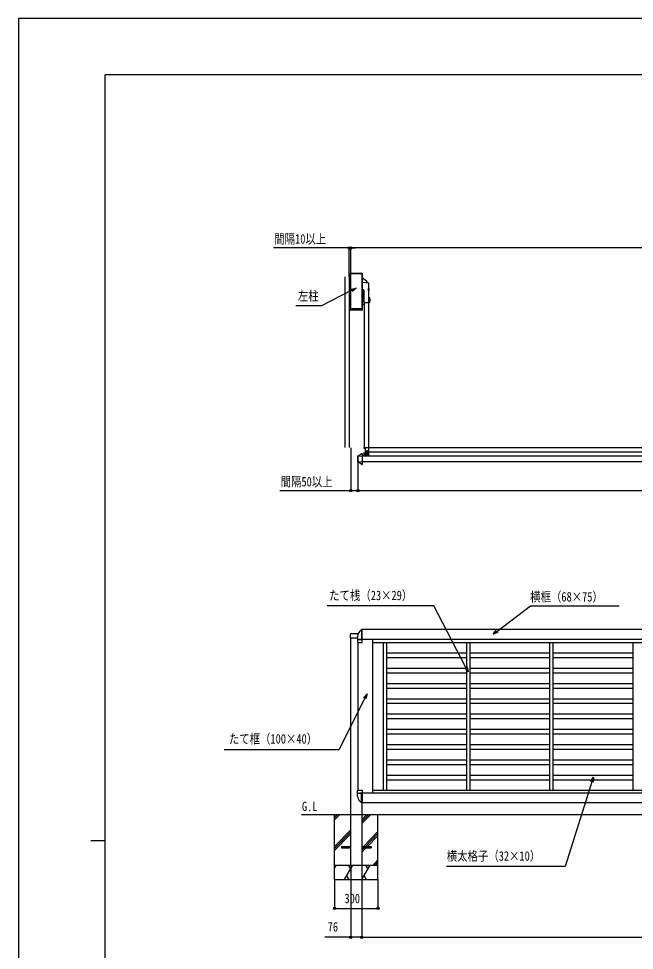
# Model space of a CAD drawing. Units: millimetres, scale not verified. Extents: x -8410 to 8410, y -5940 to 5940.
# Drawn here: x -8410 to -4146, y -512 to 5940 of the extents above; entities that cross this region are included whole.
import ezdxf
from ezdxf.enums import TextEntityAlignment as Align

# ---------------------------------------------------------------- set-up
doc = ezdxf.new("R2010")
doc.units = ezdxf.units.MM
doc.header["$LTSCALE"] = 30
for name, color, linetype in [('0-2_USER1', 3, 'Continuous'), ('0-4_YKK_A1', 4, 'Continuous'), ('0-5_YKK_D', 6, 'Continuous'), ('0-6_YKK_ZWAK', 7, 'Continuous'), ('0-7_YSS_K', 3, 'Continuous')]:
    doc.layers.add(name, color=color, linetype=linetype)
doc.styles.add('ＭＳ ゴシック', font='')
doc.styles.get('ＭＳ ゴシック').set_extended_font_data('MS Gothic')

msp = doc.modelspace()

# ---------------------------------------------------------------- linework, layer by layer
at = {"layer": '0-4_YKK_A1'}
for p, q in [((-6150.07, 4152.03), (-6150.07, 2969.93)), ((-6120.07, 4152.03), (-6120.07, 2969.93)), ((-6114.05, 3923.37), (-6114.05, 4176.33)), ((-6112.05, 4178.33), (-6032.09, 4178.33)), ((-6110.07, 3932.03), (-6110.07, 4173.03)), ((-6109.07, 4174.03), (-6035.07, 4174.03)), ((-6034.07, 4173.03), (-6034.07, 3932.03)), ((-6030.1, 4176.33), (-6030.1, 3923.37)), ((-6030.1, 4146.6), (-6001.05, 4124.6)), ((-6029.87, 4062.81), (-6029.87, 4110.62)), ((-6002.87, 4112.53), (-6028.91, 4111.62)), ((-6002.87, 4112.53), (-5990.27, 4112.09)), ((-5999.07, 4120.61), (-5999.07, 4112.39)), ((-5987.37, 4109.09), (-5987.37, 3972.53)), ((-5987.37, 4072.03), (-5982.45, 4072.03)), ((-5987.37, 4057.02), (-5987.37, 4072.03)), ((-5987.37, 4068.28), (-5982.45, 4068.28)), ((-5981.87, 4071.03), (-5982.45, 4072.03)), ((-5981.87, 4058.03), (-5981.87, 4071.03)), ((-6019.34, 4061.48), (-6028.91, 4061.81)), ((-6021.37, 3988.46), (-6021.37, 4061.55)), ((-6021.37, 4046.58), (-6018.37, 4046.48)), ((-6021.37, 4016.68), (-6018.37, 4016.68)), ((-6018.37, 4003.68), (-6021.37, 4003.68)), ((-6018.37, 4000.87), (-6021.37, 4000.77)), ((-6018.37, 4060.48), (-6018.37, 3972.53)), ((-5987.37, 4060.77), (-5982.45, 4060.77)), ((-5987.37, 4057.02), (-5982.45, 4057.02)), ((-5978.34, 4005.71), (-5987.37, 4006.03)), ((-5978.34, 4002.86), (-5987.37, 4003.18)), ((-5978.34, 4000.49), (-5987.37, 4000.18)), ((-5981.87, 4058.03), (-5982.45, 4057.02)), ((-5978.37, 4000.53), (-5978.87, 4000.03)), ((-5977.37, 4000.53), (-5978.37, 4000.53)), ((-5978.37, 4000.53), (-5978.37, 3980.53)), ((-5977.37, 4001.68), (-5977.37, 4004.71)), ((-5976.87, 4000.03), (-5977.37, 4000.53)), ((-5977.37, 3980.53), (-5977.37, 4000.53)), ((-6017.87, 3964.85), (-6029.58, 3955.99)), ((-6028.37, 3981.49), (-6028.37, 3986.46)), ((-6023.37, 3986.46), (-6028.37, 3986.46)), ((-6018.37, 3980.18), (-6027.41, 3980.49)), ((-6021.42, 3988.03), (-6018.37, 3988.03)), ((-6021.37, 3993.03), (-6018.37, 3993.03)), ((-5987.37, 3972.53), (-6018.37, 3972.53)), ((-6017.87, 3972.53), (-6017.87, 2969.93)), ((-5987.87, 3972.53), (-5987.87, 2969.93)), ((-5987.37, 3996.53), (-5978.87, 3996.53)), ((-5978.87, 3984.53), (-5987.37, 3984.53)), ((-5978.34, 3980.56), (-5987.37, 3980.87)), ((-5978.34, 3978.19), (-5987.37, 3977.87)), ((-5978.34, 3975.34), (-5987.37, 3975.03)), ((-5978.87, 3981.03), (-5978.87, 4000.03)), ((-5978.87, 3981.03), (-5978.37, 3980.53)), ((-5977.37, 3980.53), (-5978.37, 3980.53)), ((-5977.37, 3980.53), (-5976.87, 3981.03)), ((-5977.37, 3976.34), (-5977.37, 3979.37)), ((-5976.87, 3981.03), (-5976.87, 4000.03)), ((-6032.09, 3921.37), (-6112.05, 3921.37)), ((-6032.09, 3921.37), (-6112.05, 3921.37)), ((-6035.07, 3931.03), (-6109.07, 3931.03)), ((-6018.87, 2969.43), (-6018.87, 2967.59)), ((-6018.37, 2969.93), (-5987.37, 2969.93)), ((-5986.87, 2969.43), (-5986.87, 2938.43)), ((-1152.87, 2968.93), (-5986.87, 2968.93)), ((-6062.37, 2909.2), (-6062.37, 2872.85)), ((-6061.28, 2911.27), (-6036.45, 2928.17)), ((-6060.37, 2905.98), (-6060.37, 2876.08)), ((-6030.87, 2911.33), (-6057.64, 2908.96)), ((-6035.17, 2928.6), (-6030.87, 2928.83)), ((-6030.87, 2928.83), (-6030.87, 2914.58)), ((-6030.87, 2914.58), (-6030.87, 2913.33)), ((-6030.87, 2911.02), (-6030.87, 2913.33)), ((-1108.87, 2911.03), (-6030.87, 2911.03)), ((-6030.87, 2911.03), (-6030.87, 2871.03)), ((-6017.87, 2935.93), (-6015.87, 2935.93)), ((-6017.87, 2911.03), (-6017.87, 2935.93)), ((-6017.87, 2912.93), (-5987.87, 2912.93)), ((-6017.23, 2965.63), (-6010.34, 2964.37)), ((-6015.87, 2935.93), (-6015.87, 2912.93)), ((-6015.37, 2932), (-6015.37, 2919.85)), ((-6014.41, 2933), (-6008.84, 2933.19)), ((-6014.41, 2918.85), (-6010.38, 2918.71)), ((-6010.57, 2916.13), (-5995.17, 2916.13)), ((-6010.57, 2916.13), (-6010.57, 2914.53)), ((-6009.37, 2921.63), (-6010.38, 2921.04)), ((-6010.38, 2916.13), (-6010.38, 2921.04)), ((-6010.38, 2916.13), (-5995.37, 2916.13)), ((-6009.37, 2921.63), (-5996.37, 2921.63)), ((-6007.87, 2937.93), (-6007.87, 2961.42)), ((-6007.87, 2921.63), (-6007.87, 2961.42)), ((-6007.87, 2947.93), (-5992.87, 2947.93)), ((-6007.87, 2937.93), (-5987.37, 2937.93)), ((-6006.63, 2916.13), (-6006.63, 2921.04)), ((-5999.12, 2916.13), (-5999.12, 2921.04)), ((-5997.87, 2921.63), (-5997.87, 2937.93)), ((-5991.34, 2933), (-5996.91, 2933.19)), ((-5996.37, 2921.63), (-5995.37, 2921.04)), ((-5995.37, 2916.13), (-5995.37, 2921.04)), ((-5991.34, 2918.85), (-5995.37, 2918.71)), ((-5995.17, 2916.13), (-5995.17, 2914.53)), ((-5992.87, 2933.01), (-5992.87, 2937.93)), ((-5990.87, 2945.93), (-5990.87, 2939.93)), ((-5990.37, 2932), (-5990.37, 2919.85)), ((-5989.87, 2912.93), (-5989.87, 2935.93)), ((-5989.87, 2935.93), (-5987.87, 2935.93)), ((-5987.87, 2935.93), (-5987.87, 2911.03)), ((-1152.87, 2938.93), (-5986.87, 2938.93)), ((-6036.45, 2853.88), (-6061.28, 2870.78)), ((-6057.64, 2873.09), (-6030.87, 2870.73)), ((-6035.17, 2853.45), (-6030.87, 2853.23)), ((-1108.87, 2871.03), (-6030.87, 2871.03)), ((-6030.87, 2871.03), (-6030.87, 2869.72)), ((-6030.87, 2868.72), (-6030.87, 2869.72)), ((-6030.87, 2868.72), (-6030.87, 2867.48)), ((-6030.87, 2867.48), (-6030.87, 2853.23)), ((-6059.43, 1679.01), (-6108.37, 1679.01)), ((-6035.87, 1709.31), (-6047.73, 1697.46)), ((-6030.87, 1709.31), (-6035.87, 1709.31)), ((-6035.87, 1709.31), (-6035.87, 1641.01)), ((-6030.87, 1621.01), (-6030.87, 1709.31)), ((-1103.57, 1709.01), (-6030.87, 1709.01)), ((-6109.87, 429.01), (-6109.87, 1652.01)), ((-6062.37, 1662.1), (-6062.37, 1622.01)), ((-6061.37, 1621.01), (-6030.87, 1621.01)), ((-6060.37, 1641.01), (-6030.87, 1641.01)), ((-6059.87, 1621.01), (-6059.87, 597.01)), ((-1077.37, 1641.01), (-6049.87, 1641.01)), ((-5959.87, 1641.01), (-5959.87, 577.01)), ((-5959.87, 1621.01), (-1179.87, 1621.01)), ((-5884.37, 1621.01), (-5884.37, 597.01)), ((-5861.37, 1621.01), (-5861.37, 597.01)), ((-5308.62, 1621.01), (-5308.62, 597.01)), ((-5285.62, 1621.01), (-5285.62, 597.01)), ((-4732.87, 1621.01), (-4732.87, 597.01)), ((-4709.87, 1621.01), (-4709.87, 597.01)), ((-4157.12, 1621.01), (-4157.12, 597.01)), ((-5861.37, 1548.21), (-5308.62, 1548.21)), ((-5861.37, 1516.21), (-5308.62, 1516.21)), ((-5285.62, 1548.21), (-4732.87, 1548.21)), ((-5285.62, 1516.21), (-4732.87, 1516.21)), ((-4709.87, 1548.21), (-4157.12, 1548.21)), ((-4709.87, 1516.21), (-4157.12, 1516.21)), ((-5861.37, 1442.41), (-5308.62, 1442.41)), ((-5285.62, 1442.41), (-4732.87, 1442.41)), ((-4709.87, 1442.41), (-4157.12, 1442.41)), ((-5861.37, 1410.41), (-5308.62, 1410.41)), ((-5285.62, 1410.41), (-4732.87, 1410.41)), ((-4709.87, 1410.41), (-4157.12, 1410.41)), ((-5861.37, 1336.61), (-5308.62, 1336.61)), ((-5861.37, 1304.61), (-5308.62, 1304.61)), ((-5285.62, 1336.61), (-4732.87, 1336.61)), ((-5285.62, 1304.61), (-4732.87, 1304.61)), ((-4709.87, 1336.61), (-4157.12, 1336.61)), ((-4709.87, 1304.61), (-4157.12, 1304.61)), ((-5861.37, 1230.81), (-5308.62, 1230.81)), ((-5285.62, 1230.81), (-4732.87, 1230.81)), ((-4709.87, 1230.81), (-4157.12, 1230.81)), ((-5861.37, 1198.81), (-5308.62, 1198.81)), ((-5285.62, 1198.81), (-4732.87, 1198.81)), ((-4709.87, 1198.81), (-4157.12, 1198.81)), ((-5861.37, 1125.01), (-5308.62, 1125.01)), ((-5285.62, 1125.01), (-4732.87, 1125.01)), ((-4709.87, 1125.01), (-4157.12, 1125.01)), ((-5861.37, 1093.01), (-5308.62, 1093.01)), ((-5285.62, 1093.01), (-4732.87, 1093.01)), ((-4709.87, 1093.01), (-4157.12, 1093.01)), ((-5861.37, 1019.21), (-5308.62, 1019.21)), ((-5861.37, 987.21), (-5308.62, 987.21)), ((-5285.62, 1019.21), (-4732.87, 1019.21)), ((-5285.62, 987.21), (-4732.87, 987.21)), ((-4709.87, 1019.21), (-4157.12, 1019.21)), ((-4709.87, 987.21), (-4157.12, 987.21)), ((-5861.37, 913.41), (-5308.62, 913.41)), ((-5285.62, 913.41), (-4732.87, 913.41)), ((-4709.87, 913.41), (-4157.12, 913.41)), ((-5861.37, 881.41), (-5308.62, 881.41)), ((-5285.62, 881.41), (-4732.87, 881.41)), ((-4709.87, 881.41), (-4157.12, 881.41)), ((-5861.37, 807.61), (-5308.62, 807.61)), ((-5861.37, 775.61), (-5308.62, 775.61)), ((-5285.62, 807.61), (-4732.87, 807.61)), ((-5285.62, 775.61), (-4732.87, 775.61)), ((-4709.87, 807.61), (-4157.12, 807.61)), ((-4709.87, 775.61), (-4157.12, 775.61)), ((-5861.37, 701.81), (-5308.62, 701.81)), ((-5861.37, 669.81), (-5308.62, 669.81)), ((-5285.62, 701.81), (-4732.87, 701.81)), ((-5285.62, 669.81), (-4732.87, 669.81)), ((-4709.87, 701.81), (-4157.12, 701.81)), ((-4709.87, 669.81), (-4157.12, 669.81)), ((-6062.37, 555.92), (-6062.37, 596.01)), ((-6061.37, 597.01), (-6030.87, 597.01)), ((-6030.87, 597.01), (-6030.87, 508.71)), ((-5959.87, 597.01), (-1179.87, 597.01)), ((-5886.87, 597.01), (-5851.87, 597.01)), ((-6060.37, 577.01), (-6030.87, 577.01)), ((-1077.37, 577.01), (-6049.87, 577.01)), ((-6035.87, 508.71), (-6047.73, 520.57)), ((-6035.87, 508.71), (-6035.87, 577.01)), ((-6030.87, 508.71), (-6035.87, 508.71)), ((-6033.87, 508.71), (-6033.87, 429.01)), ((-1108.87, 509.01), (-6030.87, 509.01)), ((-6450.99, 429.01), (-678.21, 429.01)), ((-6221.87, -20.99), (-6221.87, 429.01)), ((-6221.87, 392.33), (-6185.19, 429.01)), ((-6221.87, 406.47), (-6199.33, 429.01)), ((-6221.87, 420.61), (-6213.47, 429.01)), ((-6109.87, 79.01), (-6109.87, 429.01)), ((-6033.87, 365.69), (-5970.55, 429.01)), ((-6033.87, 379.83), (-5984.7, 429.01)), ((-6033.87, 393.98), (-5998.84, 429.01)), ((-6033.87, 429.01), (-6033.87, 79.01)), ((-5921.87, -20.99), (-5921.87, 429.01)), ((-6221.87, 208.48), (-6109.87, 322.98)), ((-6221.87, 194.34), (-6109.87, 308.84)), ((-6221.87, 180.19), (-6109.87, 294.69)), ((-6022.4, 207.46), (-5921.87, 310.49)), ((-6008.26, 207.46), (-5921.87, 296.35)), ((-5994.12, 207.46), (-5921.87, 282.2)), ((-6174.37, 207.46), (-6109.87, 207.46)), ((-6174.37, 207.46), (-6174.37, 198.46)), ((-6174.37, 198.46), (-6109.87, 198.46)), ((-6033.87, 207.46), (-5969.37, 207.46)), ((-6033.87, 181.85), (-6017.26, 198.46)), ((-6033.87, 167.7), (-6003.12, 198.46)), ((-6033.87, 195.99), (-6031.4, 198.46)), ((-6033.87, 198.46), (-5969.37, 198.46)), ((-5969.37, 207.46), (-5969.37, 198.46)), ((-6221.87, 56.24), (-6208.72, 79.01)), ((-6221.87, 79.01), (-5921.87, 79.01)), ((-6153.49, -20.99), (-6095.75, 79.01)), ((-6110.76, 53.03), (-6125.76, 79.01)), ((-6033.02, -20.99), (-5975.28, 79.01)), ((-5990.28, 53.03), (-6005.29, 79.01)), ((-5952.86, 79.01), (-5921.87, 112.5)), ((-5938.72, 79.01), (-5921.87, 98.36)), ((-5927.08, 79.01), (-5921.87, 84.21)), ((-6138.49, 4.99), (-6123.49, -20.99)), ((-6018.02, 4.99), (-6003.02, -20.99)), ((-6221.87, -20.99), (-5921.87, -20.99))]:
    msp.add_line(p, q, dxfattribs=at)
msp.add_lwpolyline([(-5994.37, 2912.93), (-6011.37, 2912.93), (-6011.37, 2914.53), (-5994.37, 2914.53)], close=True, dxfattribs=at)
msp.add_lwpolyline([(-6113.37, 1674.01), (-6113.37, 1652.01), (-6062.37, 1652.01)], dxfattribs=at)
for centre, radius, start, end in [((-6112.05, 4176.33), 2, 90.0235, 179.97736), ((-6109.07, 4173.03), 1, 90, 180), ((-6035.07, 4173.03), 1, 0, 90), ((-6032.09, 4176.33), 2, 0.01929, 89.97985), ((-6028.37, 4102.38), 2, 138.59038, 149.44422), ((-6028.87, 4110.62), 1, 92, 180), ((-6004.07, 4120.61), 5, 360, 52.85331), ((-5990.37, 4109.09), 3, 0, 88), ((-5985.2, 4070.15), 3.32, 325.61575, 34.38425), ((-5994.29, 4064.53), 12.42, 342.41205, 17.58795), ((-6028.87, 4062.81), 1, 180, 268), ((-6019.37, 4060.48), 1, 0, 88), ((-5985.2, 4058.9), 3.32, 325.61575, 34.38425), ((-5978.56, 4001.68), 1.19, 272, 88), ((-5978.49, 4004.6), 1.11, 0, 88), ((-6028.37, 3988.46), 2, 210.55578, 270), ((-6027.37, 3981.49), 1, 180, 268), ((-6023.37, 3988.46), 2, 270, 0), ((-5978.56, 3979.37), 1.19, 272, 88), ((-5978.49, 3976.45), 1.11, 272, 0), ((-6112.05, 3923.37), 2, 180.01947, 269.97967), ((-6109.07, 3932.03), 1, 180, 270), ((-6035.07, 3932.03), 1, 270, 0), ((-6032.09, 3923.37), 2, 270.02311, 359.97774), ((-6018.37, 2969.43), 0.5, 90, 180), ((-5987.37, 2969.43), 0.5, 0, 90), ((-6059.87, 2909.2), 2.5, 124.24225, 180), ((-6057.37, 2905.98), 3, 95.04268, 180), ((-6035.04, 2926.1), 2.5, 93, 124.24225), ((-6016.87, 2967.59), 2, 180, 259.69515), ((-6014.37, 2932), 1, 92, 180), ((-6014.37, 2919.85), 1, 180, 268), ((-6008.5, 2918.3), 3.32, 55.61575, 124.38425), ((-6010.87, 2961.42), 3, 0, 79.69515), ((-6008.87, 2934.19), 1, 272, 0), ((-6002.87, 2909.21), 12.42, 72.41205, 107.58795), ((-5997.24, 2918.3), 3.32, 55.61575, 124.38425), ((-5996.87, 2934.19), 1, 180, 268), ((-5992.87, 2945.93), 2, 0, 90), ((-5991.37, 2932), 1, 0, 88), ((-5991.37, 2919.85), 1, 272, 0), ((-5988.87, 2939.93), 2, 180, 270), ((-5987.37, 2938.43), 0.5, 270, 0), ((-6059.87, 2872.85), 2.5, 180, 235.75775), ((-6057.37, 2876.08), 3, 180, 264.95732), ((-6035.04, 2855.95), 2.5, 235.75775, 267), ((-6108.37, 1674.01), 5, 90, 180), ((-6012.37, 1662.1), 50, 135, 180), ((-6061.37, 1622.01), 1, 180, 270), ((-6061.37, 596.01), 1, 90, 180), ((-6012.37, 555.92), 50, 180, 225)]:
    msp.add_arc(centre, radius, start, end, dxfattribs=at)
at = {"layer": '0-5_YKK_D'}
for p, q in [((-6120.07, 4352.03), (-6644.87, 4352.03)), ((-6120.07, 4153.03), (-6120.07, 4353.03)), ((-6110.07, 4352.03), (-6120.07, 4352.03)), ((-6110.07, 4174.03), (-6110.07, 4353.03)), ((-6110.07, 4174.03), (-6110.07, 4353.03)), ((-1029.67, 4352.03), (-6110.07, 4352.03)), ((-6110.07, 4352.03), (-6076.07, 4352.03)), ((-6109.87, 2872.22), (-6109.87, 2670.03)), ((-6059.87, 2875.03), (-6059.87, 2670.03)), ((-6059.87, 2875.03), (-6059.87, 2670.03)), ((-1079.87, 2671.03), (-6059.87, 2671.03)), ((-6109.87, 78.01), (-6109.87, -421.99)), ((-6033.87, 78.01), (-6033.87, -421.99)), ((-6033.87, 78.01), (-6033.87, -421.99)), ((-6221.87, -21.99), (-6221.87, -221.99)), ((-5921.87, -21.99), (-5921.87, -221.99)), ((-6221.87, -220.99), (-5921.87, -220.99)), ((-6033.87, -420.99), (-1105.87, -420.99))]:
    msp.add_line(p, q, dxfattribs=at)
for points in [[(-6072.86, 4074.35), (-6103.12, 4058.85), (-6311.43, 3952.16), (-6489.34, 3952.16)], [(-6107.27, 4066.96), (-6072.86, 4074.35), (-6098.97, 4050.74)], [(-6059.87, 2671.03), (-6109.87, 2671.03), (-6600.67, 2671.03)], [(-5296.23, 1416.45), (-5311.96, 1446.6), (-5534.66, 1873.33), (-6272.88, 1873.33)], [(-5124.32, 1676.76), (-5097.19, 1697.25), (-4864.45, 1873.03), (-4249.77, 1873.03)], [(-5091.7, 1689.98), (-5124.32, 1676.76), (-5102.68, 1704.52)], [(-5303.89, 1450.81), (-5296.23, 1416.45), (-5320.04, 1442.38)], [(-5997.18, 1263.95), (-6012.45, 1233.58), (-6192.13, 876.18), (-6986.81, 876.18)], [(-6020.59, 1237.67), (-5997.18, 1263.95), (-6004.31, 1229.48)], [(-4429.49, 688.18), (-4439.71, 655.76), (-4624.45, 69.38), (-5446.84, 69.38)], [(-4448.4, 658.49), (-4429.49, 688.18), (-4431.02, 653.02)], [(-6033.87, -420.99), (-6109.87, -420.99), (-6289.47, -420.99)]]:
    msp.add_lwpolyline(points, dxfattribs=at)
for centre in [(-6120.07, 4352.03), (-6110.07, 4352.03), (-6110.07, 4352.03), (-6109.87, 2671.03), (-6059.87, 2671.03), (-6059.87, 2671.03), (-6221.87, -220.99), (-5921.87, -220.99), (-6109.87, -420.99), (-6033.87, -420.99), (-6033.87, -420.99)]:
    msp.add_circle(centre, 8.5, dxfattribs=at)
at = {"layer": '0-6_YKK_ZWAK'}
for p, q in [((7790.04, 5550), (-7809.96, 5550)), ((-7809.96, -5050), (-7809.96, 5550)), ((-7909.96, 250), (-7809.96, 250))]:
    msp.add_line(p, q, dxfattribs=at)
msp.add_lwpolyline([(-8410, -5940), (8410, -5940), (8410, 5940), (-8410, 5940)], close=True, dxfattribs=at)
at = {"layer": '0-7_YSS_K'}
msp.add_line((-6109.87, 2968.58), (-6109.87, 2873.22), dxfattribs=at)

# ---------------------------------------------------------------- texts
at = {"layer": '0-2_USER1', "style": 'ＭＳ ゴシック', "width": 0.8}
msp.add_text('G.L', height=65.98, dxfattribs=at).set_placement((-6447.74, 432.43), align=Align.BOTTOM_LEFT)
at = {"layer": '0-5_YKK_D', "style": 'ＭＳ ゴシック', "width": 0.8}
for s, p in [('間隔10以上', (-6639.67, 4362.03)), ('左柱', (-6476.25, 3967.99)), ('間隔50以上', (-6595.47, 2681.03)), ('たて桟（23×29）', (-6259.39, 1893.55)), ('横框（68×75）', (-4867.32, 1884.07)), ('たて框（100×40）', (-6953.98, 900.19)), ('横太格子（32×10）', (-5445, 88.84)), ('300', (-6153.47, -204.99)), ('76', (-6269.47, -400.99))]:
    msp.add_text(s, height=65.98, dxfattribs=at).set_placement(p, align=Align.BOTTOM_LEFT)

doc.saveas('drawing.dxf')
